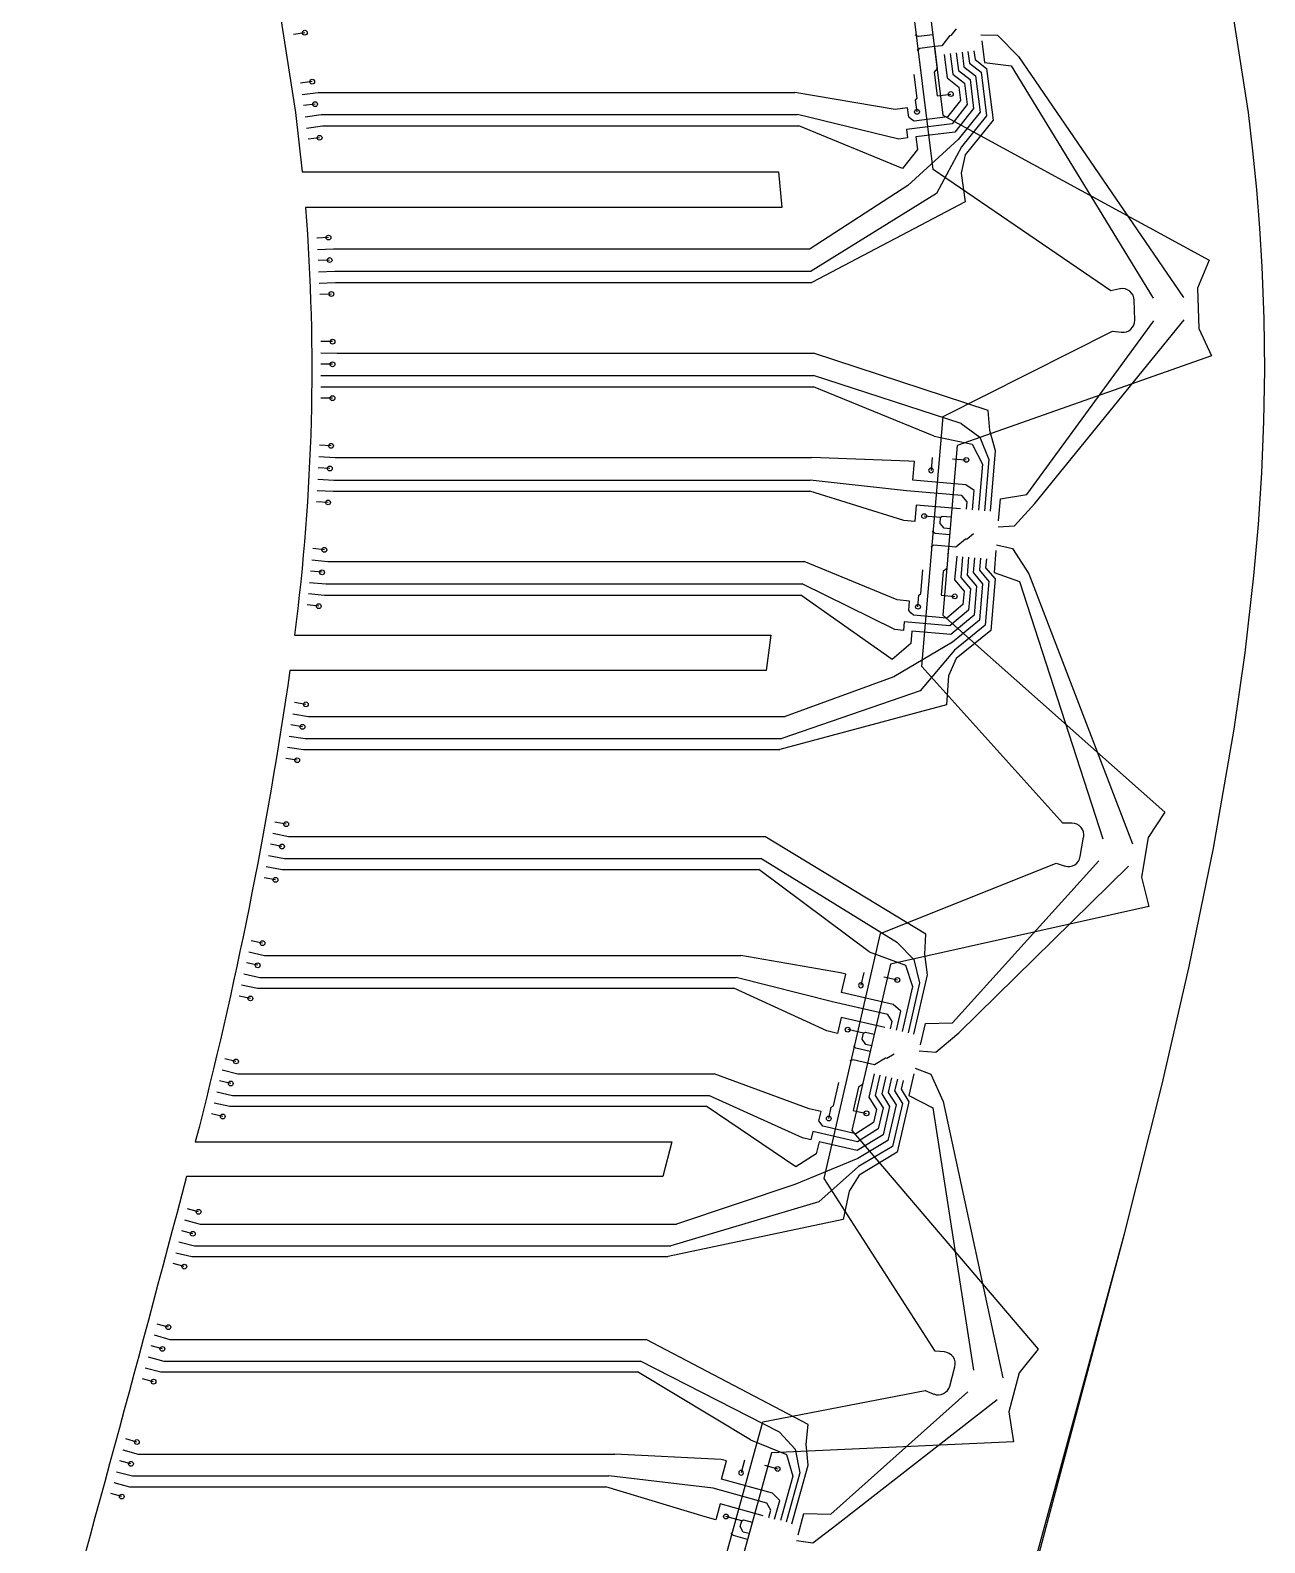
# Model space of a CAD drawing. Extents: x 0 to 257, y 0 to 749.
# Drawn here: x 71.5 to 175.2, y 393.6 to 520.6 of the extents above; entities that cross this region are included whole.
import ezdxf

# ---------------------------------------------------------------- set-up
doc = ezdxf.new("R2010")
doc.units = 0
for name, color, linetype in [('V5$B_CU', 70, 'CONTINUOUS'), ('V5$EDGE_CUTS', 118, 'CONTINUOUS'), ('V5$F_CU', 7, 'CONTINUOUS'), ('V5$VIAS', 5, 'CONTINUOUS')]:
    doc.layers.add(name, color=color, linetype=linetype)

msp = doc.modelspace()

# ---------------------------------------------------------------- linework, layer by layer
at = {"layer": 'V5$B_CU'}
for p, q in [((89.33, 542.45), (93.82, 513.71)), ((173.82, 513.71), (169.22, 543.2)), ((147.36, 508.91), (144.75, 529.84)), ((146.41, 527.7), (148.18, 513.49)), ((93.82, 513.71), (94.38, 508.72)), ((148.18, 513.49), (170.53, 501.3)), ((174.2, 510.48), (173.82, 513.71)), ((174.53, 507.24), (174.2, 510.48)), ((94.38, 508.72), (134.38, 508.72)), ((134.38, 508.72), (134.65, 505.73)), ((162.28, 498.74), (147.36, 508.91)), ((174.79, 503.99), (174.53, 507.24)), ((134.65, 505.73), (94.65, 505.73)), ((174.98, 500.74), (174.79, 503.99)), ((170.53, 501.3), (169.56, 498.94)), ((175.15, 496.41), (174.98, 500.74)), ((163.04, 498.89), (162.28, 498.74)), ((164.28, 496.26), (164.24, 497.93)), ((169.56, 498.94), (169.65, 495.56)), ((148.19, 488.18), (162.4, 495.33)), ((162.4, 495.33), (163.17, 495.25)), ((169.65, 495.56), (170.73, 493.26)), ((175.2, 492.08), (175.15, 496.41)), ((170.73, 493.26), (149.37, 485.75)), ((175.13, 487.75), (175.2, 492.08)), ((146.41, 467.17), (148.19, 488.18)), ((174.95, 483.43), (175.13, 487.75)), ((149.37, 485.75), (148.16, 471.48)), ((174.67, 479.1), (174.95, 483.43)), ((174.29, 474.79), (174.67, 479.1)), ((173.54, 468.34), (174.29, 474.79)), ((148.16, 471.48), (166.82, 454.94)), ((93.73, 469.82), (133.73, 469.82)), ((133.73, 469.82), (133.34, 466.85)), ((172.62, 461.92), (173.54, 468.34)), ((133.34, 466.85), (93.34, 466.85)), ((158.23, 454.03), (146.41, 467.17)), ((170.89, 451.93), (172.62, 461.92)), ((166.82, 454.94), (165.41, 452.82)), ((159.01, 454.03), (158.23, 454.03)), ((159.71, 451.22), (159.99, 452.86)), ((165.41, 452.82), (164.84, 449.49)), ((168.85, 441.99), (170.89, 451.93)), ((142.94, 444.76), (157.68, 450.67)), ((157.68, 450.67), (158.43, 450.43)), ((164.84, 449.49), (165.45, 447.02)), ((165.45, 447.02), (143.76, 442.18)), ((138.2, 424.2), (142.94, 444.76)), ((143.76, 442.18), (140.54, 428.22)), ((166.59, 432.11), (168.85, 441.99)), ((163.41, 419.53), (166.59, 432.11)), ((140.54, 428.22), (156.16, 409.85)), ((85.4, 427.27), (125.4, 427.27)), ((125.4, 427.27), (124.66, 424.36)), ((124.66, 424.36), (84.66, 424.36)), ((147.52, 409.69), (138.2, 424.2)), ((136.5, 318.61), (163.41, 419.53)), ((148.3, 409.63), (147.52, 409.69)), ((156.16, 409.85), (154.57, 407.86)), ((148.75, 406.76), (149.18, 408.37)), ((154.57, 407.86), (153.71, 404.59)), ((133.06, 403.75), (146.68, 406.39)), ((146.68, 406.39), (147.4, 406.09)), ((153.71, 404.59), (154.1, 402.07)), ((127.45, 383.42), (133.06, 403.75)), ((154.1, 402.07), (133.77, 401.15)), ((133.77, 401.15), (129.96, 387.34))]:
    msp.add_line(p, q, dxfattribs=at)
at = {"layer": 'V5$B_CU', "extrusion": (4.55168e-15, 1.65042e-16, -1)}
msp.add_arc((77.52, 492.19), 172.7, 175.5024, 187.4408, dxfattribs=at)
at = {"layer": 'V5$B_CU'}
for centre, start, end in [((163.24, 497.91), 1.3931, 101.2928), ((163.28, 496.24), 263.8512, 1.3931), ((159.01, 453.03), 350.1885, 90.0882), ((158.72, 451.39), 252.6467, 350.1885), ((148.21, 408.63), 345.1706, 85.0703), ((147.78, 407.02), 247.6288, 345.1706)]:
    msp.add_arc(centre, 1, start, end, dxfattribs=at)
at = {"layer": 'V5$B_CU', "extrusion": (1.50978e-14, -1.98068e-15, -1)}
msp.add_arc((275.16, 520.24), 372.36, 188.2441, 194.4597, dxfattribs=at)
at = {"layer": 'V5$B_CU', "extrusion": (-3.246e-13, 8.90829e-14, -1)}
msp.add_arc((2715.28, 1160.2), 2895.02, 194.72456, 195.71338, dxfattribs=at)
at = {"layer": 'V5$EDGE_CUTS'}
for p, q in [((89.33, 542.45), (93.82, 513.71)), ((173.82, 513.71), (169.22, 543.2)), ((93.82, 513.71), (94.38, 508.72)), ((174.2, 510.48), (173.82, 513.71)), ((174.53, 507.24), (174.2, 510.48)), ((94.38, 508.72), (134.38, 508.72)), ((134.38, 508.72), (134.65, 505.73)), ((174.79, 503.99), (174.53, 507.24)), ((134.65, 505.73), (94.65, 505.73)), ((174.98, 500.74), (174.79, 503.99)), ((175.15, 496.41), (174.98, 500.74)), ((175.2, 492.08), (175.15, 496.41)), ((175.13, 487.75), (175.2, 492.08)), ((174.95, 483.43), (175.13, 487.75)), ((174.67, 479.1), (174.95, 483.43)), ((174.29, 474.79), (174.67, 479.1)), ((173.54, 468.34), (174.29, 474.79)), ((93.73, 469.82), (133.73, 469.82)), ((133.73, 469.82), (133.34, 466.85)), ((172.62, 461.92), (173.54, 468.34)), ((133.34, 466.85), (93.34, 466.85)), ((170.89, 451.93), (172.62, 461.92)), ((168.85, 441.99), (170.89, 451.93)), ((166.59, 432.11), (168.85, 441.99)), ((163.41, 419.53), (166.59, 432.11)), ((85.4, 427.27), (125.4, 427.27)), ((125.4, 427.27), (124.66, 424.36)), ((124.66, 424.36), (84.66, 424.36)), ((149.45, 368.44), (163.41, 419.53))]:
    msp.add_line(p, q, dxfattribs=at)
at = {"layer": 'V5$EDGE_CUTS', "extrusion": (4.55168e-15, 1.65042e-16, -1)}
msp.add_arc((77.52, 492.19), 172.7, 175.5024, 187.4408, dxfattribs=at)
at = {"layer": 'V5$EDGE_CUTS', "extrusion": (1.50978e-14, -1.98068e-15, -1)}
msp.add_arc((275.16, 520.24), 372.36, 188.2441, 194.4597, dxfattribs=at)
at = {"layer": 'V5$EDGE_CUTS', "extrusion": (-3.246e-13, 8.90829e-14, -1)}
msp.add_arc((2715.28, 1160.2), 2895.02, 194.72456, 195.71338, dxfattribs=at)
at = {"layer": 'V5$F_CU'}
for p, q in [((149.29, 520.72), (148.85, 520.16)), ((94.6, 520.4), (93.64, 520.25)), ((146.12, 520.08), (145.85, 520.19)), ((147.33, 520.23), (146.12, 520.08)), ((148.73, 520.15), (148.08, 519.31)), ((148.85, 520.16), (148.73, 520.15)), ((151.36, 520.23), (152.76, 520.2)), ((151.43, 519.73), (151.66, 517.9)), ((152.76, 520.2), (154.53, 518.39)), ((146.24, 519.08), (146.01, 518.9)), ((147.46, 519.23), (146.24, 519.08)), ((148.08, 519.31), (147.46, 519.23)), ((147.46, 519.23), (147.69, 517.4)), ((148.29, 518.58), (148.54, 516.6)), ((148.79, 518.65), (149.01, 516.91)), ((149.29, 518.71), (149.47, 517.22)), ((149.78, 518.77), (149.94, 517.53)), ((150.28, 518.83), (150.4, 517.84)), ((150.78, 518.89), (150.87, 518.15)), ((154.53, 518.39), (168.37, 498.16)), ((147.69, 517.4), (147.45, 517.09)), ((147.45, 517.09), (147.7, 515.11)), ((149.01, 516.91), (149.98, 516.15)), ((149.47, 517.22), (150.45, 516.46)), ((149.94, 517.53), (150.91, 516.77)), ((150.4, 517.84), (151.38, 517.08)), ((150.87, 518.15), (151.84, 517.39)), ((151.38, 517.08), (151.84, 513.41)), ((151.66, 517.9), (153.9, 517.61)), ((151.84, 517.39), (152.38, 513.07)), ((153.9, 517.61), (165.83, 498.11)), ((95.22, 516.29), (94.25, 516.16)), ((146.01, 514.9), (145.76, 516.88)), ((148.54, 516.6), (149.52, 515.84)), ((149.52, 515.84), (149.66, 514.72)), ((149.98, 516.15), (150.21, 514.36)), ((150.45, 516.46), (150.75, 514.05)), ((150.91, 516.77), (151.29, 513.73)), ((94.37, 515.22), (95.73, 515.38)), ((95.46, 514.4), (94.5, 514.28)), ((95.73, 515.38), (135.73, 515.38)), ((144.17, 513.96), (135.73, 515.38)), ((145.88, 514.73), (146.01, 514.9)), ((146, 513.76), (145.88, 514.73)), ((147.7, 515.11), (148.84, 515.25)), ((149.66, 514.72), (148.57, 513.33)), ((150.21, 514.36), (148.95, 512.74)), ((94.62, 513.33), (95.97, 513.52)), ((95.97, 513.52), (135.97, 513.52)), ((144.48, 511.47), (135.97, 513.52)), ((145.2, 514.08), (144.17, 513.96)), ((145.3, 513.3), (145.2, 514.08)), ((145.55, 513.1), (145.3, 513.3)), ((145.77, 512.98), (145.55, 513.1)), ((148.57, 513.33), (145.77, 512.98)), ((150.75, 514.05), (149.18, 512.06)), ((151.29, 513.73), (149.46, 511.44)), ((151.84, 513.41), (149.74, 510.83)), ((94.75, 512.39), (96.09, 512.58)), ((96.09, 512.58), (136.09, 512.58)), ((144.79, 508.99), (136.09, 512.58)), ((148.95, 512.74), (145.12, 512.27)), ((145.12, 512.27), (145.21, 511.56)), ((149.18, 512.06), (145.91, 511.65)), ((152.38, 513.07), (150.03, 510.16)), ((95.84, 511.58), (94.87, 511.45)), ((145.21, 511.56), (144.48, 511.47)), ((146.04, 510.6), (144.79, 508.99)), ((149.46, 511.44), (145.23, 507.58)), ((145.91, 511.65), (146.04, 510.6)), ((149.74, 510.83), (147.64, 506.9)), ((150.03, 510.16), (149.71, 508.61)), ((149.71, 508.61), (150.04, 506.21)), ((145.23, 507.58), (137.02, 502.26)), ((147.64, 506.9), (137.12, 500.38)), ((150.04, 506.21), (137.17, 499.44)), ((96.59, 503.2), (95.61, 503.15)), ((95.66, 502.2), (97.02, 502.26)), ((97.02, 502.26), (137.02, 502.26)), ((96.68, 501.31), (95.71, 501.26)), ((95.76, 500.31), (97.12, 500.38)), ((95.81, 499.36), (97.17, 499.44)), ((97.12, 500.38), (137.12, 500.38)), ((97.17, 499.44), (137.17, 499.44)), ((96.83, 498.46), (95.86, 498.41)), ((155.23, 481.62), (165.88, 496.22)), ((155.89, 480.87), (168.42, 496.28)), ((96.93, 494.46), (95.95, 494.46)), ((95.95, 493.51), (97.31, 493.49)), ((97.31, 493.49), (137.31, 493.49)), ((151.97, 488.68), (137.31, 493.49)), ((96.92, 492.56), (95.95, 492.56)), ((95.95, 491.61), (97.31, 491.61)), ((97.31, 491.61), (137.31, 491.61)), ((149.71, 487.6), (137.31, 491.61)), ((95.94, 490.66), (97.31, 490.67)), ((97.31, 490.67), (137.31, 490.67)), ((147.45, 486.53), (137.31, 490.67)), ((96.92, 489.71), (95.94, 489.71)), ((152.11, 487.01), (151.97, 488.68)), ((147.45, 486.53), (150.63, 485.85)), ((149.71, 487.6), (151.27, 486.43)), ((151.27, 486.43), (152.02, 484.55)), ((152.59, 485.3), (152.11, 487.01)), ((96.8, 485.71), (95.83, 485.76)), ((150.63, 485.85), (151.49, 484.16)), ((152.16, 480.22), (152.59, 485.3)), ((95.78, 484.81), (97.14, 484.72)), ((97.14, 484.72), (137.14, 484.72)), ((145.32, 484.43), (137.14, 484.72)), ((145.78, 484.39), (145.32, 484.43)), ((145.65, 482.82), (145.78, 484.39)), ((147.27, 484.74), (147.18, 483.65)), ((148.99, 484.62), (150.14, 484.53)), ((151.49, 484.16), (151.16, 480.3)), ((152.02, 484.55), (151.66, 480.26)), ((95.68, 482.91), (97.04, 482.84)), ((96.7, 483.81), (95.73, 483.86)), ((97.04, 482.84), (137.04, 482.84)), ((145.11, 481.94), (137.04, 482.84)), ((150.09, 482.44), (145.65, 482.82)), ((95.63, 481.96), (96.99, 481.9)), ((96.99, 481.9), (136.99, 481.9)), ((144.9, 479.45), (136.99, 481.9)), ((149.76, 481.55), (145.11, 481.94)), ((150.22, 481.01), (149.76, 481.55)), ((150.8, 481.96), (150.09, 482.44)), ((150.66, 480.34), (150.8, 481.96)), ((153, 481.25), (155.23, 481.62)), ((96.55, 480.96), (95.58, 481.01)), ((145.93, 480.74), (145.81, 479.37)), ((149.66, 480.43), (145.93, 480.74)), ((150.16, 480.39), (150.22, 481.01)), ((152.84, 479.41), (153, 481.25)), ((154.19, 478.99), (155.89, 480.87)), ((145.81, 479.37), (144.9, 479.45)), ((147.97, 479.69), (146.6, 479.81)), ((147.93, 479.19), (147.97, 479.69)), ((148.27, 478.79), (147.93, 479.19)), ((147.97, 479.69), (148.11, 479.81)), ((148.11, 479.81), (148.85, 479.74)), ((152.8, 478.91), (154.19, 478.99)), ((147.51, 478.35), (147.27, 478.52)), ((148.73, 478.25), (147.51, 478.35)), ((148.77, 478.75), (148.27, 478.79)), ((150.08, 477.88), (149.27, 477.2)), ((150.2, 477.87), (150.08, 477.88)), ((150.74, 478.33), (150.2, 477.87)), ((96.24, 476.98), (95.27, 477.08)), ((147.42, 477.36), (147.16, 477.23)), ((149.27, 477.2), (147.42, 477.36)), ((148.64, 477.25), (148.49, 475.41)), ((149.33, 476.44), (149.16, 474.45)), ((149.82, 476.4), (149.68, 474.66)), ((150.32, 476.36), (150.2, 474.86)), ((150.82, 476.32), (150.72, 475.07)), ((151.32, 476.27), (151.24, 475.28)), ((152.63, 476.91), (152.47, 475.07)), ((152.67, 477.41), (154.03, 477.1)), ((154.03, 477.1), (155.39, 474.96)), ((96.05, 475.09), (95.08, 475.19)), ((95.18, 476.13), (96.53, 475.99)), ((96.53, 475.99), (136.53, 475.99)), ((144.34, 472.77), (136.53, 475.99)), ((146.33, 473.31), (146.5, 475.3)), ((148.19, 475.16), (148.02, 473.17)), ((148.49, 475.41), (148.19, 475.16)), ((150.72, 475.07), (151.51, 474.12)), ((151.24, 475.28), (152.03, 474.33)), ((151.82, 476.23), (151.75, 475.48)), ((151.75, 475.48), (152.55, 474.54)), ((152.47, 475.07), (154.61, 474.33)), ((94.99, 474.24), (96.35, 474.11)), ((96.35, 474.11), (136.35, 474.11)), ((144.13, 470.28), (136.35, 474.11)), ((149.16, 474.45), (149.96, 473.5)), ((149.68, 474.66), (150.48, 473.71)), ((150.2, 474.86), (150.99, 473.92)), ((150.99, 473.92), (150.79, 471.5)), ((151.51, 474.12), (151.26, 471.07)), ((152.03, 474.33), (151.72, 470.64)), ((152.55, 474.54), (152.19, 470.2)), ((154.61, 474.33), (161.59, 452.72)), ((155.39, 474.96), (164.09, 452.29)), ((94.9, 473.3), (96.25, 473.17)), ((96.25, 473.17), (136.25, 473.17)), ((143.92, 467.78), (136.25, 473.17)), ((145.37, 472.68), (144.34, 472.77)), ((145.3, 471.89), (145.37, 472.68)), ((146.08, 472.2), (146.16, 473.17)), ((146.16, 473.17), (146.33, 473.31)), ((148.02, 473.17), (149.17, 473.07)), ((149.96, 473.5), (149.86, 472.38)), ((150.48, 473.71), (150.32, 471.92)), ((95.77, 472.25), (94.8, 472.35)), ((145.51, 471.65), (145.3, 471.89)), ((145.7, 471.48), (145.51, 471.65)), ((148.51, 471.24), (145.7, 471.48)), ((149.86, 472.38), (148.51, 471.24)), ((150.32, 471.92), (148.76, 470.59)), ((150.79, 471.5), (148.84, 469.88)), ((144.86, 470.21), (144.13, 470.28)), ((144.92, 470.92), (144.86, 470.21)), ((148.76, 470.59), (144.92, 470.92)), ((145.56, 470.15), (145.47, 469.1)), ((148.84, 469.88), (145.56, 470.15)), ((151.26, 471.07), (148.99, 469.22)), ((151.72, 470.64), (149.14, 468.55)), ((152.19, 470.2), (149.28, 467.84)), ((145.47, 469.1), (143.92, 467.78)), ((148.99, 469.22), (144.05, 466.31)), ((149.14, 468.55), (146.26, 465.14)), ((149.28, 467.84), (148.65, 466.39)), ((144.05, 466.31), (134.92, 462.99)), ((148.65, 466.39), (148.47, 463.97)), ((146.26, 465.14), (134.64, 461.13)), ((94.69, 464), (93.72, 464.15)), ((148.47, 463.97), (134.49, 460.2)), ((93.58, 463.21), (94.92, 462.99)), ((94.92, 462.99), (134.92, 462.99)), ((93.29, 461.33), (94.64, 461.13)), ((94.4, 462.12), (93.43, 462.27)), ((94.64, 461.13), (134.64, 461.13)), ((93.14, 460.4), (94.49, 460.2)), ((94.49, 460.2), (134.49, 460.2)), ((93.96, 459.31), (93, 459.46)), ((93.03, 453.94), (92.08, 454.12)), ((92.68, 452.07), (91.72, 452.25)), ((91.9, 453.19), (93.23, 452.92)), ((93.23, 452.92), (133.23, 452.92)), ((146.75, 444.71), (133.23, 452.92)), ((91.54, 451.32), (92.88, 451.07)), ((92.88, 451.07), (132.88, 451.07)), ((144.36, 443.97), (132.88, 451.07)), ((148.98, 437.26), (161.27, 450.86)), ((91.36, 450.39), (92.71, 450.14)), ((92.71, 450.14), (132.71, 450.14)), ((141.97, 443.22), (132.71, 450.14)), ((149.52, 436.43), (163.77, 450.43)), ((92.14, 449.27), (91.19, 449.45)), ((146.65, 443.04), (146.75, 444.71)), ((91.05, 443.95), (90.09, 444.15)), ((144.36, 443.97), (145.73, 442.58)), ((90.64, 442.09), (89.69, 442.3)), ((89.89, 443.23), (91.22, 442.92)), ((91.22, 442.92), (131.22, 442.92)), ((139.57, 441.45), (131.22, 442.92)), ((141.97, 443.22), (145.02, 442.1)), ((145.02, 442.1), (145.63, 440.31)), ((145.73, 442.58), (146.21, 440.62)), ((146.88, 441.28), (146.65, 443.04)), ((89.48, 441.37), (90.82, 441.08)), ((90.82, 441.08), (130.82, 441.08)), ((139.01, 439.01), (130.82, 441.08)), ((140.02, 441.35), (139.57, 441.45)), ((139.66, 439.8), (140.02, 441.35)), ((141.54, 441.48), (141.29, 440.41)), ((143.22, 441.12), (144.35, 440.86)), ((145.73, 436.31), (146.88, 441.28)), ((90.03, 439.31), (89.08, 439.51)), ((89.28, 440.44), (90.62, 440.16)), ((90.62, 440.16), (130.62, 440.16)), ((138.44, 436.58), (130.62, 440.16)), ((144, 438.8), (139.66, 439.8)), ((145.63, 440.31), (144.76, 436.53)), ((146.21, 440.62), (145.25, 436.42)), ((143.55, 437.97), (139.01, 439.01)), ((144.64, 438.23), (144, 438.8)), ((144.27, 436.65), (144.64, 438.23)), ((139.64, 437.71), (139.33, 436.37)), ((143.3, 436.87), (139.64, 437.71)), ((143.92, 437.37), (143.55, 437.97)), ((143.78, 436.76), (143.92, 437.37)), ((146.3, 435.41), (146.71, 437.21)), ((146.71, 437.21), (148.98, 437.26)), ((139.33, 436.37), (138.44, 436.58)), ((141.52, 436.38), (140.18, 436.69)), ((141.4, 435.9), (141.52, 436.38)), ((141.69, 435.45), (141.4, 435.9)), ((141.52, 436.38), (141.67, 436.48)), ((141.67, 436.48), (142.4, 436.31)), ((147.57, 434.8), (149.52, 436.43)), ((140.87, 435.12), (140.66, 435.32)), ((142.06, 434.85), (140.87, 435.12)), ((142.17, 435.33), (141.69, 435.45)), ((144.07, 434.64), (143.47, 434.27)), ((146.18, 434.92), (147.57, 434.8)), ((87.65, 433.32), (88.97, 432.99)), ((88.82, 434.02), (87.87, 434.25)), ((140.64, 434.15), (140.36, 434.06)), ((142.44, 433.73), (140.64, 434.15)), ((141.84, 433.87), (141.42, 432.07)), ((143.34, 434.29), (142.44, 433.73)), ((143.47, 434.27), (143.34, 434.29)), ((145.85, 433.46), (147.15, 432.96)), ((88.38, 432.17), (87.43, 432.4)), ((88.97, 432.99), (128.97, 432.99)), ((136.94, 430.04), (128.97, 432.99)), ((138.98, 430.3), (139.43, 432.24)), ((141.09, 431.86), (140.64, 429.91)), ((141.42, 432.07), (141.09, 431.86)), ((142.4, 432.97), (141.95, 431.02)), ((142.89, 432.86), (142.49, 431.15)), ((143.37, 432.75), (143.04, 431.29)), ((143.86, 432.64), (143.58, 431.42)), ((144.35, 432.52), (144.12, 431.55)), ((144.83, 432.41), (144.67, 431.68)), ((145.73, 432.97), (145.32, 431.17)), ((147.15, 432.96), (148.19, 430.65)), ((86.99, 430.55), (88.31, 430.25)), ((87.21, 431.47), (88.53, 431.16)), ((88.53, 431.16), (128.53, 431.16)), ((136.38, 427.6), (128.53, 431.16)), ((141.95, 431.02), (142.61, 429.97)), ((142.49, 431.15), (143.15, 430.11)), ((143.04, 431.29), (143.69, 430.24)), ((143.58, 431.42), (144.24, 430.37)), ((144.12, 431.55), (144.78, 430.5)), ((145.32, 430.63), (144.34, 426.39)), ((144.67, 431.68), (145.32, 430.63)), ((145.32, 431.17), (147.33, 430.13)), ((148.19, 430.65), (153.21, 407.44)), ((87.71, 429.4), (86.77, 429.63)), ((88.31, 430.25), (128.31, 430.25)), ((135.82, 425.17), (128.31, 430.25)), ((137.95, 429.81), (136.94, 430.04)), ((137.77, 429.04), (137.95, 429.81)), ((138.59, 429.23), (138.8, 430.18)), ((138.8, 430.18), (138.98, 430.3)), ((140.64, 429.91), (141.76, 429.66)), ((142.61, 429.97), (142.35, 428.88)), ((143.15, 430.11), (142.74, 428.35)), ((143.69, 430.24), (143.15, 427.87)), ((144.24, 430.37), (143.55, 427.38)), ((144.78, 430.5), (143.95, 426.89)), ((147.33, 430.13), (150.75, 408.09)), ((137.25, 428.13), (137.09, 427.44)), ((141.01, 427.26), (137.25, 428.13)), ((137.94, 428.77), (137.77, 429.04)), ((138.1, 428.58), (137.94, 428.77)), ((140.85, 427.94), (138.1, 428.58)), ((142.35, 428.88), (140.85, 427.94)), ((142.74, 428.35), (141.01, 427.26)), ((137.09, 427.44), (136.38, 427.6)), ((137.78, 427.28), (137.54, 426.25)), ((140.98, 426.54), (137.78, 427.28)), ((143.15, 427.87), (140.98, 426.54)), ((143.55, 427.38), (141.04, 425.87)), ((143.95, 426.89), (141.09, 425.19)), ((141.04, 425.87), (135.74, 423.69)), ((137.54, 426.25), (135.82, 425.17)), ((144.34, 426.39), (141.13, 424.46)), ((141.09, 425.19), (137.77, 422.22)), ((141.13, 424.46), (140.31, 423.12)), ((135.74, 423.69), (125.81, 420.36)), ((140.31, 423.12), (139.79, 420.75)), ((137.77, 422.22), (125.34, 418.54)), ((84.5, 420.72), (85.81, 420.36)), ((85.68, 421.39), (84.74, 421.64)), ((139.79, 420.75), (125.1, 417.63)), ((85.2, 419.55), (84.26, 419.8)), ((85.81, 420.36), (125.81, 420.36)), ((83.78, 417.96), (85.1, 417.63)), ((84.02, 418.88), (85.34, 418.54)), ((85.34, 418.54), (125.34, 418.54)), ((84.48, 416.79), (83.54, 417.04)), ((85.1, 417.63), (125.1, 417.63)), ((83.14, 411.71), (82.2, 411.97)), ((81.95, 411.05), (83.26, 410.68)), ((83.26, 410.68), (123.26, 410.68)), ((136.86, 403.54), (123.26, 410.68)), ((81.45, 409.21), (82.77, 408.86)), ((82.64, 409.88), (81.7, 410.13)), ((81.2, 408.3), (82.52, 407.95)), ((82.52, 407.95), (122.52, 407.95)), ((82.77, 408.86), (122.77, 408.86)), ((132.03, 402.26), (122.52, 407.95)), ((134.45, 402.9), (122.77, 408.86)), ((81.9, 407.13), (80.96, 407.38)), ((138.77, 396.01), (150.27, 406.27)), ((139.28, 395.15), (152.73, 405.62)), ((134.45, 402.9), (135.76, 401.46)), ((136.7, 401.88), (136.86, 403.54)), ((79.31, 401.4), (80.62, 401.03)), ((80.5, 402.06), (79.57, 402.32)), ((132.03, 402.26), (135.03, 401.01)), ((135.76, 401.46), (136.15, 399.48)), ((136.85, 400.11), (136.7, 401.88)), ((80, 400.23), (79.06, 400.49)), ((80.62, 401.03), (120.62, 401.03)), ((129.55, 400.59), (120.62, 401.03)), ((130, 400.47), (129.55, 400.59)), ((129.58, 398.95), (130, 400.47)), ((131.52, 400.54), (131.23, 399.48)), ((133.19, 400.11), (134.3, 399.8)), ((135.03, 401.01), (135.56, 399.19)), ((135.49, 395.19), (136.85, 400.11)), ((78.8, 399.57), (80.12, 399.21)), ((80.12, 399.21), (120.12, 399.21)), ((128.89, 398.18), (120.12, 399.21)), ((133.87, 397.76), (129.58, 398.95)), ((135.56, 399.19), (134.53, 395.46)), ((136.15, 399.48), (135.01, 395.33)), ((79.23, 397.48), (78.3, 397.74)), ((78.55, 398.66), (79.87, 398.31)), ((79.87, 398.31), (119.87, 398.31)), ((128.22, 395.77), (119.87, 398.31)), ((133.38, 396.94), (128.89, 398.18)), ((134.48, 397.16), (133.87, 397.76)), ((129.47, 396.86), (129.1, 395.53)), ((133.08, 395.86), (129.47, 396.86)), ((133.73, 396.33), (133.38, 396.94)), ((133.56, 395.73), (133.73, 396.33)), ((134.04, 395.59), (134.48, 397.16)), ((129.1, 395.53), (128.22, 395.77)), ((131.28, 395.45), (129.96, 395.81)), ((131.15, 394.97), (131.28, 395.45)), ((131.28, 395.45), (131.44, 395.53)), ((131.44, 395.53), (132.16, 395.34)), ((136.01, 394.27), (136.51, 396.05)), ((136.51, 396.05), (138.77, 396.01)), ((137.26, 393.61), (139.28, 395.15)), ((130.58, 394.22), (130.38, 394.43)), ((131.76, 393.89), (130.58, 394.22)), ((131.41, 394.5), (131.15, 394.97)), ((131.89, 394.37), (131.41, 394.5)), ((135.88, 393.79), (137.26, 393.61))]:
    msp.add_line(p, q, dxfattribs=at)
for centre in [(94.6, 520.4), (95.22, 516.29), (95.46, 514.4), (95.84, 511.58), (96.59, 503.2), (96.68, 501.31), (96.83, 498.46), (96.93, 494.46), (96.92, 492.56), (96.92, 489.71), (96.8, 485.71), (96.7, 483.81), (96.55, 480.96), (96.24, 476.98), (96.05, 475.09), (95.77, 472.25), (94.69, 464), (94.4, 462.12), (93.96, 459.31), (93.03, 453.94), (92.68, 452.07), (92.14, 449.27), (91.05, 443.95), (90.64, 442.09), (90.03, 439.31), (88.82, 434.02), (88.38, 432.17), (87.71, 429.4), (85.68, 421.39), (85.2, 419.55), (84.48, 416.79), (83.14, 411.71), (82.64, 409.88), (81.9, 407.13), (80.5, 402.06), (80, 400.23), (79.23, 397.48)]:
    msp.add_circle(centre, 0.202, dxfattribs=at)
at = {"layer": 'V5$VIAS'}
for centre in [(148.84, 515.25), (146, 513.76), (150.14, 484.53), (146.6, 479.81), (149.17, 473.07), (146.08, 472.2), (144.35, 440.86), (140.18, 436.69), (138.59, 429.23), (141.76, 429.66), (134.3, 399.8), (129.96, 395.81)]:
    msp.add_circle(centre, 0.202, dxfattribs=at)
at = {"layer": 'V5$VIAS', "extrusion": (0, 0, -1)}
for centre in [(-147.18, 483.65), (-141.29, 440.41), (-131.23, 399.48)]:
    msp.add_circle(centre, 0.202, dxfattribs=at)

doc.saveas('drawing.dxf')
